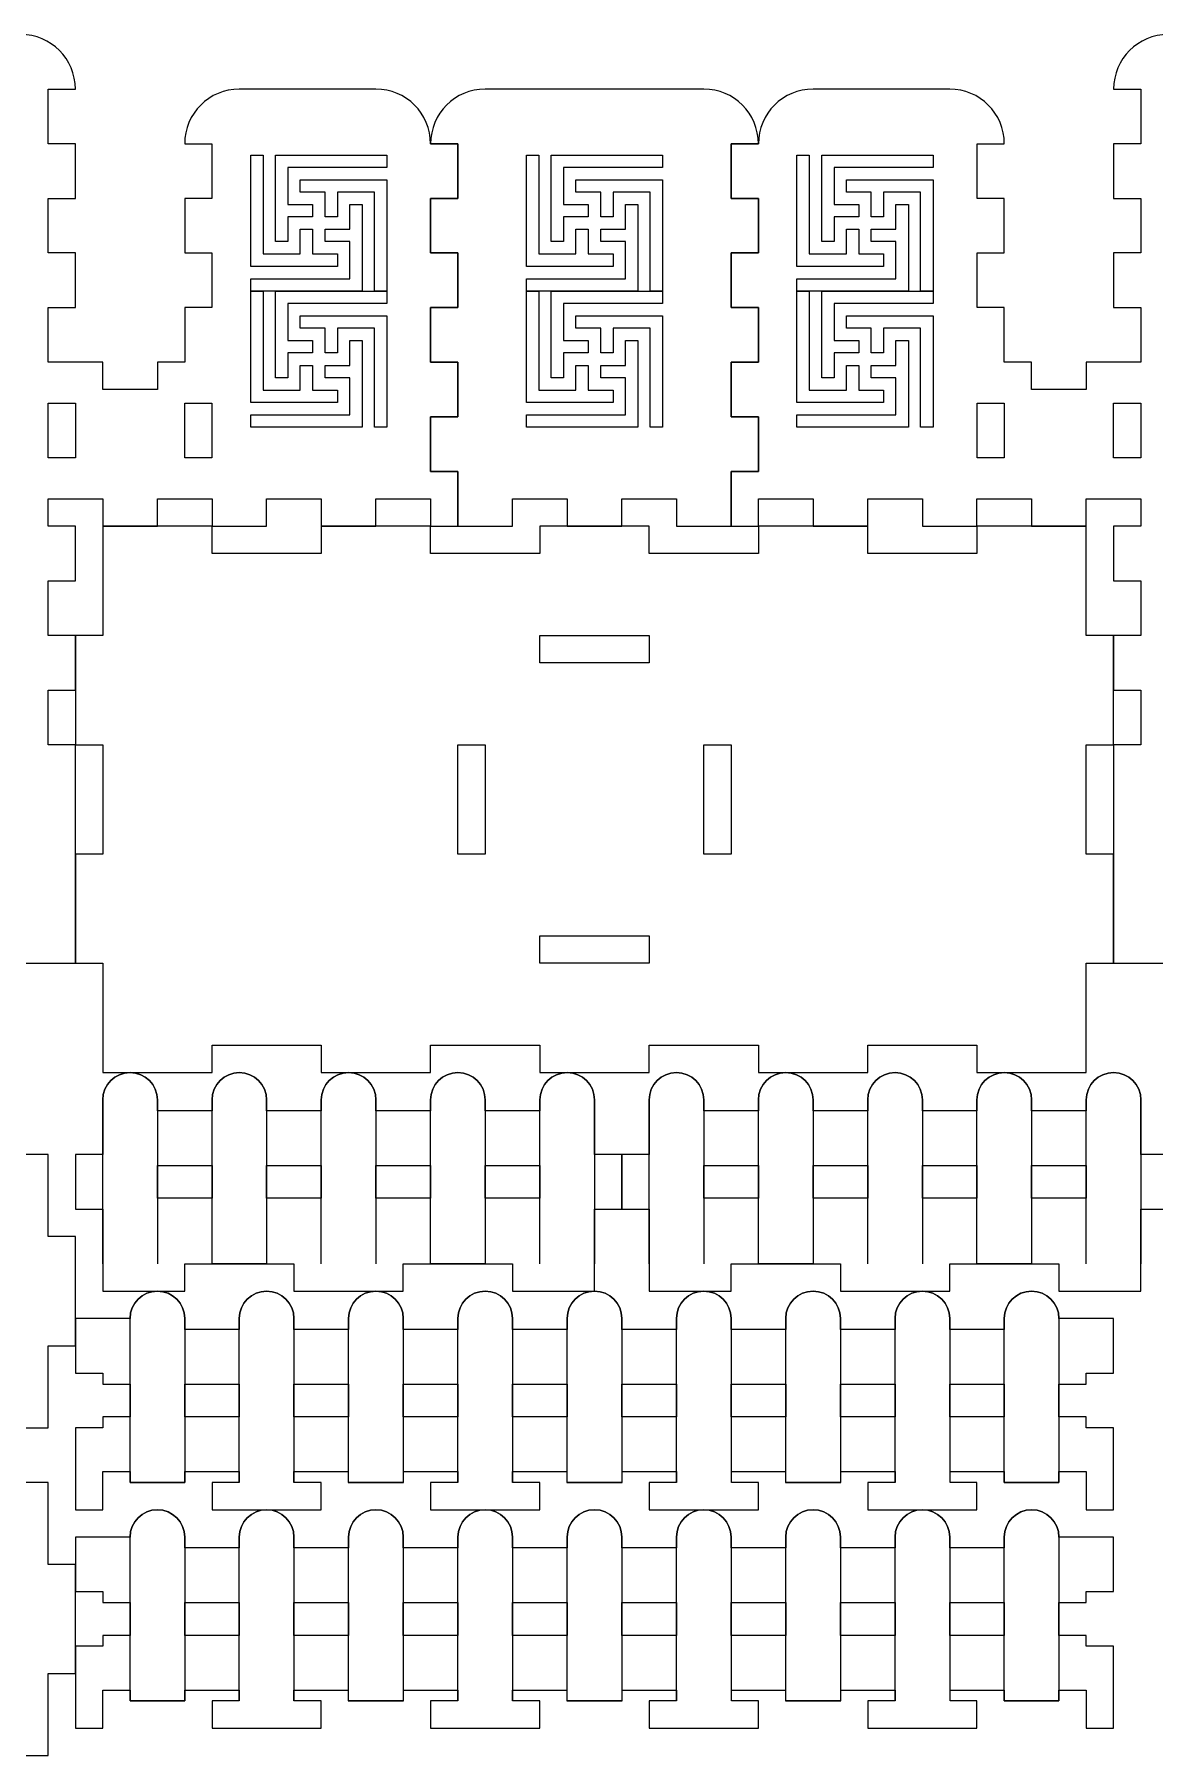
# Model space of a CAD drawing. Extents: x 0 to 1403, y 794 to 1701.
# Drawn here: x 475 to 1056, y 808 to 1701 of the extents above; entities that cross this region are included whole.
import ezdxf

# ---------------------------------------------------------------- set-up
doc = ezdxf.new("R2010")
doc.units = 0
doc.layers.add('A0130_Printing', color=7, linetype='CONTINUOUS')

msp = doc.modelspace()

# ---------------------------------------------------------------- linework, layer by layer
at = {"layer": 'A0130_Printing', "color": 1}
for points in [[(552.880986, 1643.971959), (567.046986, 1643.971959), (567.046986, 1615.62596), (552.880986, 1615.62596), (552.880986, 1587.27896), (567.046986, 1587.27896), (567.046986, 1558.932961), (552.880986, 1558.932961), (552.880986, 1530.585962), (538.706987, 1530.585962), (538.706987, 1516.412962), (510.360987, 1516.412962), (510.360987, 1530.585962), (496.188988, 1530.585962), (496.188988, 1530.585962), (482.015988, 1530.585962), (482.015988, 1558.931961), (496.187988, 1558.931961), (496.187988, 1587.27896), (482.015988, 1587.27896), (482.015988, 1615.62496), (496.187988, 1615.62496), (496.187988, 1643.971959), (482.014988, 1643.971959), (482.014988, 1672.318958), (496.187988, 1672.318958)], [(652.093984, 1672.318958), (581.226985, 1672.318958)], [(822.172679, 1672.318158), (708.786682, 1672.318158)], [(949.730976, 1672.316958), (878.864978, 1672.316958)], [(1034.770974, 1672.316958), (1048.943974, 1672.316958), (1048.943974, 1643.969959), (1034.770974, 1643.969959), (1034.770974, 1615.62296), (1048.942974, 1615.62296), (1048.942974, 1587.27696), (1034.770974, 1587.27696), (1034.770974, 1558.929961), (1048.942974, 1558.929961), (1048.942974, 1530.583962), (1034.769974, 1530.583962), (1034.769974, 1530.583962), (1020.597974, 1530.583962), (1020.597974, 1516.410962), (992.251975, 1516.410962), (992.251975, 1530.583962), (978.077976, 1530.583962), (978.077976, 1558.930961), (963.910976, 1558.930961), (963.910976, 1587.27696), (978.077976, 1587.27696), (978.077976, 1615.62396), (963.910976, 1615.62396), (963.910976, 1643.969959), (978.077976, 1643.969959)], [(680.439683, 1643.972159), (680.439683, 1643.972159), (694.612683, 1643.972159), (694.612683, 1615.62616), (680.439683, 1615.62616), (680.439683, 1587.27916), (694.612683, 1587.27916), (694.612683, 1558.933161), (680.439683, 1558.933161), (680.439683, 1530.586162), (694.612683, 1530.586162), (694.612683, 1502.240162), (680.439683, 1502.240162), (680.439683, 1473.893163), (694.612683, 1473.893163), (694.612683, 1445.547164), (722.959682, 1445.547164), (722.959682, 1459.720164), (751.305681, 1459.720164), (751.305681, 1445.547164), (779.652681, 1445.547164), (779.652681, 1459.720164), (807.99868, 1459.720164), (807.99868, 1445.547164), (836.345679, 1445.547164), (836.345679, 1473.893163), (850.518679, 1473.893163), (850.518679, 1502.240162), (836.345679, 1502.240162), (836.345679, 1530.586162), (850.518679, 1530.586162), (850.518679, 1558.933161), (836.345679, 1558.933161), (836.345679, 1587.27916), (850.518679, 1587.27916), (850.518679, 1615.62616), (836.345679, 1615.62616), (836.345679, 1643.972159), (850.518679, 1643.972159)], [(694.612983, 1615.62596), (694.612983, 1643.971959), (680.439983, 1643.971959), (680.439983, 1643.971959)], [(850.518979, 1643.969959), (850.518979, 1643.969959), (836.344979, 1643.969959), (836.344979, 1615.62396), (850.518979, 1615.62396), (850.518979, 1615.62596)], [(453.667989, 1218.77697), (496.187988, 1218.77697), (496.187988, 1332.161967), (482.014988, 1332.161967), (482.014988, 1360.507966), (496.187988, 1360.507966), (496.187988, 1388.854965), (482.014988, 1388.854965), (482.014988, 1417.200965), (496.187988, 1417.200965), (496.187988, 1445.548964), (482.013988, 1445.548964), (482.013988, 1459.721964), (510.359987, 1459.721964), (510.359987, 1445.548964), (538.705987, 1445.548964), (538.705987, 1459.721964), (567.052986, 1459.721964), (567.052986, 1445.548964), (595.398985, 1445.548964), (595.398985, 1459.721964), (623.745984, 1459.721964), (623.745984, 1445.548964), (652.091984, 1445.548964), (652.091984, 1459.721964), (680.438983, 1459.721964), (680.438983, 1445.548964), (694.612983, 1445.548964), (694.612983, 1473.894963), (680.439983, 1473.894963), (680.439983, 1502.241962), (694.612983, 1502.241962), (694.612983, 1530.587962), (680.439983, 1530.587962), (680.439983, 1558.934961), (694.612983, 1558.934961), (694.612983, 1587.28096), (680.439983, 1587.28096), (680.439983, 1615.62796), (694.612983, 1615.62796), (694.612983, 1615.62596)], [(850.518979, 1615.62596), (850.518979, 1587.27896), (836.344979, 1587.27896), (836.344979, 1558.932961), (850.518979, 1558.932961), (850.518979, 1530.585962), (836.344979, 1530.585962), (836.344979, 1502.239962), (850.518979, 1502.239962), (850.518979, 1473.892963), (836.344979, 1473.892963), (836.344979, 1445.546964), (850.519979, 1445.546964), (850.519979, 1459.719964), (878.865978, 1459.719964), (878.865978, 1445.546964), (907.212977, 1445.546964), (907.212977, 1459.719964), (935.558977, 1459.719964), (935.558977, 1445.546964), (963.905976, 1445.546964), (963.905976, 1459.719964), (992.251975, 1459.719964), (992.251975, 1445.546964), (1020.598974, 1445.546964), (1020.598974, 1459.719964), (1048.944974, 1459.719964), (1048.944974, 1445.546964), (1034.770974, 1445.546964), (1034.770974, 1417.198965), (1048.942974, 1417.198965), (1048.942974, 1388.852965), (1034.770974, 1388.852965), (1034.770974, 1360.505966), (1048.942974, 1360.505966), (1048.942974, 1332.159967), (1034.770974, 1332.159967), (1034.770974, 1218.77497), (1077.289973, 1218.77497)], [(510.360987, 1147.908971), (510.360987, 1119.562972), (496.187988, 1119.562972), (496.187988, 1091.215973), (510.360987, 1091.215973), (510.360987, 1062.869973), (510.360987, 1062.869973), (510.360987, 1048.696974), (552.880986, 1048.696974), (552.880986, 1062.869973), (567.053986, 1062.869973), (595.399985, 1062.869973), (609.573985, 1062.869973), (609.573985, 1048.696974), (666.266983, 1048.696974), (666.266983, 1062.869973), (680.439983, 1062.869973), (708.785982, 1062.869973), (722.959982, 1062.869973), (722.959982, 1048.696974), (765.478981, 1048.696974), (765.478981, 1091.215973), (779.651981, 1091.215973), (779.651981, 1119.562972), (765.478981, 1119.562972)], [(567.053986, 1147.908971), (567.053986, 1142.239971), (538.706987, 1142.239971), (538.706987, 1147.908971)], [(623.746984, 1147.908971), (623.746984, 1142.239971), (595.399985, 1142.239971), (595.399985, 1147.908971)], [(680.439983, 1147.908971), (680.439983, 1142.239971), (652.092984, 1142.239971), (652.092984, 1147.908971)], [(737.132982, 1147.908971), (737.132982, 1142.239971), (708.785982, 1142.239971), (708.785982, 1147.908971)], [(765.478981, 1119.562972), (765.478981, 1147.908971), (765.478981, 1147.908971)], [(793.82598, 1147.908971), (793.82598, 1119.562972), (779.652981, 1119.562972), (779.652981, 1091.215973), (793.82598, 1091.215973), (793.82598, 1062.869973), (793.82598, 1062.869973), (793.82598, 1048.696974), (836.344979, 1048.696974), (836.344979, 1062.869973), (850.517979, 1062.869973), (878.864978, 1062.869973), (893.037978, 1062.869973), (893.037978, 1048.696974), (949.730976, 1048.696974), (949.730976, 1062.869973), (963.903976, 1062.869973), (992.250975, 1062.869973), (1006.423975, 1062.869973), (1006.423975, 1048.696974), (1048.943974, 1048.696974), (1048.943974, 1091.215973), (1063.116973, 1091.215973)], [(850.517979, 1147.908971), (850.517979, 1142.239971), (822.171979, 1142.239971), (822.171979, 1147.908971)], [(907.210977, 1147.908971), (907.210977, 1142.239971), (878.864978, 1142.239971), (878.864978, 1147.908971)], [(963.903976, 1147.908971), (963.903976, 1142.239971), (935.557977, 1142.239971), (935.557977, 1147.908971)], [(1020.596974, 1147.908971), (1020.596974, 1142.239971), (992.250975, 1142.239971), (992.250975, 1147.908971)], [(1048.943974, 1119.562972), (1048.943974, 1147.908971), (1048.943974, 1147.908971)], [(368.628991, 977.829976), (482.014988, 977.829976), (482.014988, 1020.349974), (496.187988, 1020.349974), (496.187988, 1077.042973), (482.014988, 1077.042973), (482.014988, 1119.562972), (368.628991, 1119.562972)], [(1063.116973, 1119.562972), (1048.943974, 1119.562972)], [(652.093984, 1048.696974), (652.092984, 1048.696974)], [(524.533987, 1034.522974), (496.187988, 1034.522974), (496.187988, 1006.176975), (510.360987, 1006.176975), (510.360987, 1000.507975), (524.533987, 1000.507975), (524.533987, 983.499975), (510.360987, 983.499975), (510.360987, 977.829976), (496.187988, 977.829976), (496.187988, 935.310977), (510.360987, 935.310977), (510.360987, 949.483976), (510.360987, 955.152976), (524.533987, 955.152976), (524.533987, 949.483976), (552.880986, 949.483976), (553.003986, 949.483976), (553.003986, 955.152976), (581.103985, 955.152976), (581.103985, 949.483976), (567.053986, 949.483976), (567.053986, 935.310977), (623.746984, 935.310977), (623.746984, 949.483976), (609.573985, 949.483976), (609.573985, 955.152976), (637.674984, 955.152976), (637.674984, 949.483976), (637.919984, 949.483976), (666.266983, 949.483976), (666.450983, 949.483976), (666.450983, 955.152976), (694.551983, 955.152976), (694.551983, 949.483976), (680.439983, 949.483976), (680.439983, 935.310977), (737.132982, 935.310977), (737.132982, 949.483976), (723.020982, 949.483976), (723.020982, 955.152976), (751.121981, 955.152976), (751.121981, 949.483976), (751.305981, 949.483976), (779.652981, 949.483976), (779.897981, 949.483976), (779.897981, 955.152976), (807.99898, 955.152976), (807.99898, 949.483976), (793.82598, 949.483976), (793.82598, 935.310977), (850.518979, 935.310977), (850.518979, 949.483976), (836.467979, 949.483976), (836.467979, 955.152976), (864.568978, 955.152976), (864.568978, 949.483976), (864.691978, 949.483976), (893.037978, 949.483976), (893.344978, 949.483976), (893.344978, 955.152976), (921.445977, 955.152976), (921.445977, 949.483976), (907.211977, 949.483976), (907.211977, 935.310977), (963.903976, 935.310977), (963.903976, 949.483976), (949.914976, 949.483976), (949.914976, 955.152976), (978.015976, 955.152976), (978.015976, 949.483976), (978.077976, 949.483976), (1006.423975, 949.483976), (1006.423975, 955.152976), (1020.596974, 955.152976), (1020.596974, 949.483976), (1020.596974, 935.310977), (1034.770974, 935.310977), (1034.770974, 977.829976), (1020.596974, 977.829976), (1020.596974, 983.499975), (1006.423975, 983.499975), (1006.423975, 1000.507975), (1020.596974, 1000.507975)], [(581.226985, 1034.522974), (581.226985, 1028.853974), (552.880986, 1028.853974), (552.880986, 1034.522974)], [(637.919984, 1034.522974), (637.919984, 1028.853974), (609.573985, 1028.853974), (609.573985, 1034.522974)], [(694.612983, 1034.522974), (694.612983, 1028.853974), (666.266983, 1028.853974), (666.266983, 1034.522974)], [(751.305981, 1034.522974), (751.305981, 1028.853974), (722.959982, 1028.853974), (722.959982, 1034.522974)], [(807.99898, 1034.522974), (807.99898, 1028.853974), (779.652981, 1028.853974), (779.652981, 1034.522974)], [(864.691978, 1034.522974), (864.691978, 1028.853974), (836.344979, 1028.853974), (836.344979, 1034.522974)], [(921.384977, 1034.522974), (921.384977, 1028.853974), (893.037978, 1028.853974), (893.037978, 1034.522974)], [(978.077976, 1034.522974), (978.077976, 1028.853974), (949.730976, 1028.853974), (949.730976, 1034.522974)], [(1020.596974, 1000.507975), (1020.596974, 1006.176975), (1034.770974, 1006.176975), (1034.770974, 1034.522974), (1006.423975, 1034.522974)], [(368.628991, 807.75198), (482.014988, 807.75198), (482.014988, 850.270979), (496.187988, 850.270979), (496.187988, 906.963977), (482.014988, 906.963977), (482.014988, 949.483976), (368.628991, 949.483976)], [(652.093984, 935.310977), (652.092984, 935.310977)], [(524.533987, 921.137977), (496.187988, 921.137977), (496.187988, 892.790978), (510.360987, 892.790978), (510.360987, 887.121978), (524.533987, 887.121978), (524.533987, 870.113978), (510.360987, 870.113978), (510.360987, 864.444978), (496.187988, 864.444978), (496.187988, 821.924979), (510.360987, 821.924979), (510.360987, 836.097979), (510.360987, 841.767979), (524.533987, 841.767979), (524.533987, 836.097979), (552.880986, 836.097979), (553.003986, 836.097979), (553.003986, 841.767979), (581.103985, 841.767979), (581.103985, 836.097979), (567.053986, 836.097979), (567.053986, 821.924979), (623.746984, 821.924979), (623.746984, 836.097979), (609.573985, 836.097979), (609.573985, 841.767979), (637.674984, 841.767979), (637.674984, 836.097979), (637.919984, 836.097979), (666.266983, 836.097979), (666.450983, 836.097979), (666.450983, 841.767979), (694.551983, 841.767979), (694.551983, 836.097979), (680.439983, 836.097979), (680.439983, 821.924979), (737.132982, 821.924979), (737.132982, 836.097979), (723.020982, 836.097979), (723.020982, 841.767979), (751.121981, 841.767979), (751.121981, 836.097979), (751.305981, 836.097979), (779.652981, 836.097979), (779.897981, 836.097979), (779.897981, 841.767979), (807.99898, 841.767979), (807.99898, 836.097979), (793.82598, 836.097979), (793.82598, 821.924979), (850.518979, 821.924979), (850.518979, 836.097979), (836.467979, 836.097979), (836.467979, 841.767979), (864.568978, 841.767979), (864.568978, 836.097979), (864.691978, 836.097979), (893.037978, 836.097979), (893.344978, 836.097979), (893.344978, 841.767979), (921.445977, 841.767979), (921.445977, 836.097979), (907.211977, 836.097979), (907.211977, 821.924979), (963.903976, 821.924979), (963.903976, 836.097979), (949.914976, 836.097979), (949.914976, 841.767979), (978.015976, 841.767979), (978.015976, 836.097979), (978.077976, 836.097979), (1006.423975, 836.097979), (1006.423975, 841.767979), (1020.596974, 841.767979), (1020.596974, 836.097979), (1020.596974, 821.924979), (1034.770974, 821.924979), (1034.770974, 864.444978), (1020.596974, 864.444978), (1020.596974, 870.113978), (1006.423975, 870.113978), (1006.423975, 887.121978), (1020.596974, 887.121978)], [(581.226985, 921.137977), (581.226985, 915.467977), (552.880986, 915.467977), (552.880986, 921.137977)], [(637.919984, 921.137977), (637.919984, 915.467977), (609.573985, 915.467977), (609.573985, 921.137977)], [(694.612983, 921.137977), (694.612983, 915.467977), (666.266983, 915.467977), (666.266983, 921.137977)], [(751.305981, 921.137977), (751.305981, 915.467977), (722.959982, 915.467977), (722.959982, 921.137977)], [(807.99898, 921.137977), (807.99898, 915.467977), (779.652981, 915.467977), (779.652981, 921.137977)], [(864.691978, 921.137977), (864.691978, 915.467977), (836.344979, 915.467977), (836.344979, 921.137977)], [(921.384977, 921.137977), (921.384977, 915.467977), (893.037978, 915.467977), (893.037978, 921.137977)], [(978.077976, 921.137977), (978.077976, 915.467977), (949.730976, 915.467977), (949.730976, 921.137977)], [(1020.596974, 887.121978), (1020.596974, 892.790978), (1034.770974, 892.790978), (1034.770974, 921.137977), (1006.423975, 921.137977)]]:
    msp.add_lwpolyline(points, dxfattribs=at)
for points in [[(850.518679, 1643.972159)], [(587.171185, 1586.75886), (587.171185, 1638.088859), (593.601185, 1638.088859), (593.601185, 1586.75886), (600.032185, 1586.75886), (606.403185, 1586.75886), (612.833185, 1586.75886), (612.833185, 1599.59286), (619.264185, 1599.59286), (619.264185, 1586.75886), (625.694184, 1586.75886), (632.125184, 1586.75886), (632.125184, 1580.34386), (587.171185, 1580.34386)], [(730.171182, 1586.75886), (730.171182, 1638.088859), (736.601182, 1638.088859), (736.601182, 1586.75886), (743.032181, 1586.75886), (749.403181, 1586.75886), (755.833181, 1586.75886), (755.833181, 1599.59286), (762.264181, 1599.59286), (762.264181, 1586.75886), (768.694181, 1586.75886), (775.125181, 1586.75886), (775.125181, 1580.34386), (730.171182, 1580.34386)], [(870.495478, 1586.75886), (870.495478, 1638.088859), (876.925478, 1638.088859), (876.925478, 1586.75886), (883.356478, 1586.75886), (889.727478, 1586.75886), (896.157478, 1586.75886), (896.157478, 1599.59286), (902.588477, 1599.59286), (902.588477, 1586.75886), (909.018477, 1586.75886), (915.449477, 1586.75886), (915.449477, 1580.34386), (870.495478, 1580.34386)], [(657.787384, 1612.42366), (657.787384, 1567.512661), (651.357384, 1567.512661), (651.357384, 1618.84266), (632.125384, 1618.84266), (632.125384, 1606.00866), (625.694384, 1606.00866), (625.694384, 1618.84266), (619.264385, 1618.84266), (612.833385, 1618.84266), (612.833385, 1625.257659), (657.787384, 1625.257659)], [(800.78738, 1612.42366), (800.78738, 1567.512661), (794.35738, 1567.512661), (794.35738, 1618.84266), (775.125381, 1618.84266), (775.125381, 1606.00866), (768.694381, 1606.00866), (768.694381, 1618.84266), (762.264381, 1618.84266), (755.833381, 1618.84266), (755.833381, 1625.257659), (800.78738, 1625.257659)], [(941.111676, 1612.42366), (941.111676, 1567.512661), (934.681677, 1567.512661), (934.681677, 1618.84266), (915.449677, 1618.84266), (915.449677, 1606.00866), (909.018677, 1606.00866), (909.018677, 1618.84266), (902.588677, 1618.84266), (896.157678, 1618.84266), (896.157678, 1625.257659), (941.111676, 1625.257659)], [(587.171185, 1516.151162), (587.171185, 1567.481161), (593.601185, 1567.481161), (593.601185, 1516.151162), (600.032185, 1516.151162), (606.403185, 1516.151162), (612.833185, 1516.151162), (612.833185, 1528.985162), (619.264185, 1528.985162), (619.264185, 1516.151162), (625.694184, 1516.151162), (632.125184, 1516.151162), (632.125184, 1509.736162), (587.171185, 1509.736162)], [(730.171182, 1516.151162), (730.171182, 1567.481161), (736.601182, 1567.481161), (736.601182, 1516.151162), (743.032181, 1516.151162), (749.403181, 1516.151162), (755.833181, 1516.151162), (755.833181, 1528.985162), (762.264181, 1528.985162), (762.264181, 1516.151162), (768.694181, 1516.151162), (775.125181, 1516.151162), (775.125181, 1509.736162), (730.171182, 1509.736162)], [(870.495478, 1516.151162), (870.495478, 1567.481161), (876.925478, 1567.481161), (876.925478, 1516.151162), (883.356478, 1516.151162), (889.727478, 1516.151162), (896.157478, 1516.151162), (896.157478, 1528.985162), (902.588477, 1528.985162), (902.588477, 1516.151162), (909.018477, 1516.151162), (915.449477, 1516.151162), (915.449477, 1509.736162), (870.495478, 1509.736162)], [(657.787384, 1541.815961), (657.787384, 1496.904963), (651.357384, 1496.904963), (651.357384, 1548.234961), (632.125384, 1548.234961), (632.125384, 1535.400962), (625.694384, 1535.400962), (625.694384, 1548.234961), (619.264385, 1548.234961), (612.833385, 1548.234961), (612.833385, 1554.649961), (657.787384, 1554.649961)], [(800.78738, 1541.815961), (800.78738, 1496.904963), (794.35738, 1496.904963), (794.35738, 1548.234961), (775.125381, 1548.234961), (775.125381, 1535.400962), (768.694381, 1535.400962), (768.694381, 1548.234961), (762.264381, 1548.234961), (755.833381, 1548.234961), (755.833381, 1554.649961), (800.78738, 1554.649961)], [(941.111676, 1541.815961), (941.111676, 1496.904963), (934.681677, 1496.904963), (934.681677, 1548.234961), (915.449677, 1548.234961), (915.449677, 1535.400962), (909.018677, 1535.400962), (909.018677, 1548.234961), (902.588677, 1548.234961), (896.157678, 1548.234961), (896.157678, 1554.649961), (941.111676, 1554.649961)], [(496.188988, 1480.979963), (482.015988, 1480.979963), (482.015988, 1509.325962), (496.188988, 1509.325962)], [(567.048986, 1480.979963), (552.875986, 1480.979963), (552.875986, 1509.325962), (567.048986, 1509.325962)], [(963.909976, 1509.325962), (978.082976, 1509.325962), (978.082976, 1480.979963), (963.909976, 1480.979963)], [(1034.769974, 1509.325962), (1048.942974, 1509.325962), (1048.942974, 1480.979963), (1034.769974, 1480.979963)], [(1020.596974, 1445.546964), (963.903976, 1445.546964), (963.903976, 1431.373964), (907.211977, 1431.373964), (907.211977, 1445.546964), (850.518979, 1445.546964), (850.518979, 1431.373964), (793.82598, 1431.373964), (793.82598, 1445.546964), (737.132982, 1445.546964), (737.132982, 1431.373964), (680.439983, 1431.373964), (680.439983, 1445.546964), (623.746984, 1445.546964), (623.746984, 1431.373964), (567.053986, 1431.373964), (567.053986, 1445.546964), (510.360987, 1445.546964), (510.360987, 1388.853965), (496.187988, 1388.853965), (496.187988, 1332.160967), (510.360987, 1332.160967), (510.360987, 1275.467968), (496.187988, 1275.467968), (496.187988, 1218.77497), (510.360987, 1218.77497), (510.360987, 1162.081971), (567.053986, 1162.081971), (567.053986, 1176.255971), (623.746984, 1176.255971), (623.746984, 1162.081971), (680.439983, 1162.081971), (680.439983, 1176.255971), (737.132982, 1176.255971), (737.132982, 1162.081971), (793.82598, 1162.081971), (793.82598, 1176.255971), (850.518979, 1176.255971), (850.518979, 1162.081971), (907.211977, 1162.081971), (907.211977, 1176.255971), (963.903976, 1176.255971), (963.903976, 1162.081971), (1020.596974, 1162.081971), (1020.596974, 1218.77497), (1034.770974, 1218.77497), (1034.770974, 1275.467968), (1020.596974, 1275.467968), (1020.596974, 1332.160967), (1034.770974, 1332.160967), (1034.770974, 1388.853965), (1020.596974, 1388.853965)], [(793.82498, 1374.680966), (737.131982, 1374.680966), (737.131982, 1388.853965), (793.82498, 1388.853965)], [(708.785982, 1275.467968), (694.612983, 1275.467968), (694.612983, 1332.160967), (708.785982, 1332.160967)], [(836.344979, 1275.467968), (822.171979, 1275.467968), (822.171979, 1332.160967), (836.344979, 1332.160967)], [(793.82498, 1218.77597), (737.131982, 1218.77597), (737.131982, 1232.948969), (793.82498, 1232.948969)], [(581.226985, 1162.081971)], [(637.919984, 1162.081971)], [(751.305981, 1162.081971)], [(864.691978, 1162.081971)], [(921.384977, 1162.081971)], [(567.053986, 1096.885973), (538.707987, 1096.885973), (538.707987, 1113.893972), (567.053986, 1113.893972)], [(623.746984, 1096.885973), (595.400985, 1096.885973), (595.400985, 1113.893972), (623.746984, 1113.893972)], [(680.439983, 1096.885973), (652.093984, 1096.885973), (652.093984, 1113.893972), (680.439983, 1113.893972)], [(737.132982, 1096.885973), (708.786982, 1096.885973), (708.786982, 1113.893972), (737.132982, 1113.893972)], [(850.517979, 1096.885973), (822.171979, 1096.885973), (822.171979, 1113.893972), (850.517979, 1113.893972)], [(907.210977, 1096.885973), (878.864978, 1096.885973), (878.864978, 1113.893972), (907.210977, 1113.893972)], [(963.903976, 1096.885973), (935.557977, 1096.885973), (935.557977, 1113.893972), (963.903976, 1113.893972)], [(1020.596974, 1096.885973), (992.250975, 1096.885973), (992.250975, 1113.893972), (1020.596974, 1113.893972)], [(708.785982, 1048.696974)], [(822.171979, 1048.696974)], [(878.864978, 1048.696974)], [(581.226985, 983.499975), (552.880986, 983.499975), (552.880986, 1000.507975), (581.226985, 1000.507975)], [(637.919984, 983.499975), (609.573985, 983.499975), (609.573985, 1000.507975), (637.919984, 1000.507975)], [(694.612983, 983.499975), (666.266983, 983.499975), (666.266983, 1000.507975), (694.612983, 1000.507975)], [(751.305981, 983.499975), (722.959982, 983.499975), (722.959982, 1000.507975), (751.305981, 1000.507975)], [(807.99898, 983.499975), (779.652981, 983.499975), (779.652981, 1000.507975), (807.99898, 1000.507975)], [(864.691978, 983.499975), (836.345979, 983.499975), (836.345979, 1000.507975), (864.691978, 1000.507975)], [(921.384977, 983.499975), (893.038978, 983.499975), (893.038978, 1000.507975), (921.384977, 1000.507975)], [(978.077976, 983.499975), (949.730976, 983.499975), (949.730976, 1000.507975), (978.077976, 1000.507975)], [(708.785982, 935.310977)], [(822.171979, 935.310977)], [(878.864978, 935.310977)], [(581.226985, 870.113978), (552.880986, 870.113978), (552.880986, 887.121978), (581.226985, 887.121978)], [(637.919984, 870.113978), (609.573985, 870.113978), (609.573985, 887.121978), (637.919984, 887.121978)], [(694.612983, 870.113978), (666.266983, 870.113978), (666.266983, 887.121978), (694.612983, 887.121978)], [(751.305981, 870.113978), (722.959982, 870.113978), (722.959982, 887.121978), (751.305981, 887.121978)], [(807.99898, 870.113978), (779.652981, 870.113978), (779.652981, 887.121978), (807.99898, 887.121978)], [(864.691978, 870.113978), (836.345979, 870.113978), (836.345979, 887.121978), (864.691978, 887.121978)], [(921.384977, 870.113978), (893.038978, 870.113978), (893.038978, 887.121978), (921.384977, 887.121978)], [(978.077976, 870.113978), (949.730976, 870.113978), (949.730976, 887.121978), (978.077976, 887.121978)]]:
    msp.add_lwpolyline(points, close=True, dxfattribs=at)
at = {"layer": 'A0130_Printing', "color": 4}
for points in [[(657.787384, 1631.673159), (606.403385, 1631.673159), (606.403385, 1625.258159), (606.403385, 1618.84316), (606.403385, 1612.42316), (619.264385, 1612.42316), (619.264385, 1606.00816), (606.403385, 1606.00816), (606.403385, 1599.59316), (606.403385, 1593.17816), (600.032385, 1593.17816), (600.032385, 1638.088159), (632.125384, 1638.088159), (657.787384, 1638.088159)], [(800.78738, 1631.673159), (749.403381, 1631.673159), (749.403381, 1625.258159), (749.403381, 1618.84316), (749.403381, 1612.42316), (762.264381, 1612.42316), (762.264381, 1606.00816), (749.403381, 1606.00816), (749.403381, 1599.59316), (749.403381, 1593.17816), (743.032381, 1593.17816), (743.032381, 1638.088159), (775.125381, 1638.088159), (800.78738, 1638.088159)], [(941.111676, 1631.673159), (889.727678, 1631.673159), (889.727678, 1625.258159), (889.727678, 1618.84316), (889.727678, 1612.42316), (902.588677, 1612.42316), (902.588677, 1606.00816), (889.727678, 1606.00816), (889.727678, 1599.59316), (889.727678, 1593.17816), (883.356678, 1593.17816), (883.356678, 1638.088159), (915.449677, 1638.088159), (941.111676, 1638.088159)], [(644.985984, 1567.513161), (612.832985, 1567.513161), (587.170985, 1567.513161), (587.170985, 1573.928161), (638.555984, 1573.928161), (638.555984, 1580.34416), (638.555984, 1586.75916), (638.555984, 1593.17816), (625.694984, 1593.17816), (625.694984, 1599.59316), (632.124984, 1599.59316), (638.555984, 1599.59316), (638.555984, 1606.00816), (638.555984, 1612.42416), (644.985984, 1612.42416)], [(787.98598, 1567.513161), (755.832981, 1567.513161), (730.170982, 1567.513161), (730.170982, 1573.928161), (781.55598, 1573.928161), (781.55598, 1580.34416), (781.55598, 1586.75916), (781.55598, 1593.17816), (768.694981, 1593.17816), (768.694981, 1599.59316), (775.124981, 1599.59316), (781.55598, 1599.59316), (781.55598, 1606.00816), (781.55598, 1612.42416), (787.98598, 1612.42416)], [(928.310377, 1567.513161), (896.157378, 1567.513161), (870.495378, 1567.513161), (870.495378, 1573.928161), (921.880377, 1573.928161), (921.880377, 1580.34416), (921.880377, 1586.75916), (921.880377, 1593.17816), (909.019377, 1593.17816), (909.019377, 1599.59316), (915.449377, 1599.59316), (921.880377, 1599.59316), (921.880377, 1606.00816), (921.880377, 1612.42416), (928.310377, 1612.42416)], [(657.787384, 1561.065561), (606.403385, 1561.065561), (606.403385, 1554.650561), (606.403385, 1548.235561), (606.403385, 1541.815561), (619.264385, 1541.815561), (619.264385, 1535.400562), (606.403385, 1535.400562), (606.403385, 1528.985562), (606.403385, 1522.570562), (600.032385, 1522.570562), (600.032385, 1567.480561), (632.125384, 1567.480561), (657.787384, 1567.480561)], [(800.78738, 1561.065561), (749.403381, 1561.065561), (749.403381, 1554.650561), (749.403381, 1548.235561), (749.403381, 1541.815561), (762.264381, 1541.815561), (762.264381, 1535.400562), (749.403381, 1535.400562), (749.403381, 1528.985562), (749.403381, 1522.570562), (743.032381, 1522.570562), (743.032381, 1567.480561), (775.125381, 1567.480561), (800.78738, 1567.480561)], [(941.111676, 1561.065561), (889.727678, 1561.065561), (889.727678, 1554.650561), (889.727678, 1548.235561), (889.727678, 1541.815561), (902.588677, 1541.815561), (902.588677, 1535.400562), (889.727678, 1535.400562), (889.727678, 1528.985562), (889.727678, 1522.570562), (883.356678, 1522.570562), (883.356678, 1567.480561), (915.449677, 1567.480561), (941.111676, 1567.480561)], [(644.985984, 1496.905463), (612.832985, 1496.905463), (587.170985, 1496.905463), (587.170985, 1503.320462), (638.555984, 1503.320462), (638.555984, 1509.736462), (638.555984, 1516.151462), (638.555984, 1522.570462), (625.694984, 1522.570462), (625.694984, 1528.985462), (632.124984, 1528.985462), (638.555984, 1528.985462), (638.555984, 1535.400462), (638.555984, 1541.816461), (644.985984, 1541.816461)], [(787.98598, 1496.905463), (755.832981, 1496.905463), (730.170982, 1496.905463), (730.170982, 1503.320462), (781.55598, 1503.320462), (781.55598, 1509.736462), (781.55598, 1516.151462), (781.55598, 1522.570462), (768.694981, 1522.570462), (768.694981, 1528.985462), (775.124981, 1528.985462), (781.55598, 1528.985462), (781.55598, 1535.400462), (781.55598, 1541.816461), (787.98598, 1541.816461)], [(928.310377, 1496.905463), (896.157378, 1496.905463), (870.495378, 1496.905463), (870.495378, 1503.320462), (921.880377, 1503.320462), (921.880377, 1509.736462), (921.880377, 1516.151462), (921.880377, 1522.570462), (909.019377, 1522.570462), (909.019377, 1528.985462), (915.449377, 1528.985462), (921.880377, 1528.985462), (921.880377, 1535.400462), (921.880377, 1541.816461), (928.310377, 1541.816461)], [(581.227485, 1162.082871)], [(751.305781, 1162.082871)], [(921.384477, 1162.082871)], [(978.077876, 1162.082871)], [(595.400285, 1048.696974)], [(652.093684, 1048.696974)], [(822.171979, 1048.696974)], [(992.251175, 1048.696974)], [(595.400285, 935.311177)], [(652.093684, 935.311177)], [(822.171979, 935.311177)], [(992.251175, 935.311177)]]:
    msp.add_lwpolyline(points, close=True, dxfattribs=at)
for points in [[(510.361087, 1062.869873), (510.361087, 1147.908871)], [(538.707087, 1147.908871), (538.707087, 1062.869873)], [(595.400485, 1062.869873), (567.054486, 1062.869873), (567.054486, 1147.908871)], [(595.400485, 1147.908871), (595.400485, 1062.869873)], [(623.746884, 1062.869873), (623.746884, 1147.908871)], [(652.092884, 1147.908871), (652.092884, 1062.869873)], [(708.786282, 1062.869873), (680.440283, 1062.869873), (680.440283, 1147.908871)], [(708.786282, 1147.908871), (708.786282, 1062.869873)], [(737.132782, 1062.869873), (737.132782, 1147.908871)], [(765.478781, 1147.908871), (765.478781, 1062.869873)], [(793.82568, 1062.869873), (793.82568, 1147.908871)], [(822.171679, 1147.908871), (822.171679, 1062.869873)], [(878.865078, 1062.869873), (850.519079, 1062.869873), (850.519079, 1147.908871)], [(878.865078, 1147.908871), (878.865078, 1062.869873)], [(907.211477, 1062.869873), (907.211477, 1147.908871)], [(935.557477, 1147.908871), (935.557477, 1062.869873)], [(992.250875, 1062.869873), (963.904876, 1062.869873), (963.904876, 1147.908871)], [(992.250875, 1147.908871), (992.250875, 1062.869873)], [(1020.597374, 1062.869873), (1020.597374, 1147.908871)], [(1048.943374, 1147.908871), (1048.943374, 1062.869873)], [(552.880886, 949.483976), (524.534887, 949.483976), (524.534887, 1034.522974)], [(552.880886, 1034.522974), (552.880886, 949.483976)], [(581.227285, 949.483976), (581.227285, 1034.522974)], [(609.573285, 1034.522974), (609.573285, 949.483976)], [(666.266683, 949.483976), (637.920684, 949.483976), (637.920684, 1034.522974)], [(666.266683, 1034.522974), (666.266683, 949.483976)], [(694.613183, 949.483976), (694.613183, 1034.522974)], [(722.959182, 1034.522974), (722.959182, 949.483976)], [(779.652481, 949.483976), (751.306481, 949.483976), (751.306481, 1034.522974)], [(779.652481, 1034.522974), (779.652481, 949.483976)], [(807.99898, 949.483976), (807.99898, 1034.522974)], [(836.344979, 1034.522974), (836.344979, 949.483976)], [(893.038278, 949.483976), (864.692278, 949.483976), (864.692278, 1034.522974)], [(893.038278, 1034.522974), (893.038278, 949.483976)], [(921.384777, 949.483976), (921.384777, 1034.522974)], [(949.730776, 1034.522974), (949.730776, 949.483976)], [(1006.424175, 949.483976), (978.078176, 949.483976), (978.078176, 1034.522974)], [(1006.424175, 1034.522974), (1006.424175, 949.483976)], [(552.880886, 836.098179), (524.534887, 836.098179), (524.534887, 921.137177)], [(552.880886, 921.137177), (552.880886, 836.098179)], [(581.227285, 836.098179), (581.227285, 921.137177)], [(609.573285, 921.137177), (609.573285, 836.098179)], [(666.266683, 836.098179), (637.920684, 836.098179), (637.920684, 921.137177)], [(666.266683, 921.137177), (666.266683, 836.098179)], [(694.613183, 836.098179), (694.613183, 921.137177)], [(722.959182, 921.137177), (722.959182, 836.098179)], [(779.652481, 836.098179), (751.306481, 836.098179), (751.306481, 921.137177)], [(779.652481, 921.137177), (779.652481, 836.098179)], [(807.99898, 836.098179), (807.99898, 921.137177)], [(836.344979, 921.137177), (836.344979, 836.098179)], [(893.038278, 836.098179), (864.692278, 836.098179), (864.692278, 921.137177)], [(893.038278, 921.137177), (893.038278, 836.098179)], [(921.384777, 836.098179), (921.384777, 921.137177)], [(949.730776, 921.137177), (949.730776, 836.098179)], [(1006.424175, 836.098179), (978.078176, 836.098179), (978.078176, 921.137177)], [(1006.424175, 921.137177), (1006.424175, 836.098179)]]:
    msp.add_lwpolyline(points, dxfattribs=at)
at = {"layer": 'A0130_Printing', "color": 1}
for points in [[(496.187988, 1672.318958), (496.187988, 1687.973958), (483.496988, 1700.664957), (467.840988, 1700.664957)], [(1063.116973, 1700.662957), (1047.461974, 1700.662957), (1034.770974, 1687.971958), (1034.770974, 1672.316958)], [(581.226985, 1672.318958), (565.571986, 1672.318958), (552.880986, 1659.626959), (552.880986, 1643.971959)], [(680.439983, 1643.971959), (680.439983, 1659.626959), (667.748983, 1672.318958), (652.093984, 1672.318958)], [(708.786682, 1672.318158), (693.130683, 1672.318158), (680.439683, 1659.627159), (680.439683, 1643.972159)], [(850.518679, 1643.972159), (850.518679, 1659.627159), (837.827679, 1672.318158), (822.172679, 1672.318158)], [(878.864978, 1672.316958), (863.209978, 1672.316958), (850.518979, 1659.624959), (850.518979, 1643.969959)], [(978.077976, 1643.969959), (978.077976, 1659.624959), (965.386976, 1672.316958), (949.730976, 1672.316958)], [(524.533987, 1162.081971), (516.706987, 1162.081971), (510.360987, 1155.736971), (510.360987, 1147.908971)], [(538.706987, 1147.908971), (538.706987, 1155.736971), (532.361987, 1162.081971), (524.533987, 1162.081971)], [(581.226985, 1162.081971), (573.398986, 1162.081971), (567.053986, 1155.736971), (567.053986, 1147.908971)], [(595.399985, 1147.908971), (595.399985, 1155.736971), (589.054985, 1162.081971), (581.226985, 1162.081971)], [(637.919984, 1162.081971), (630.091984, 1162.081971), (623.746984, 1155.736971), (623.746984, 1147.908971)], [(652.092984, 1147.908971), (652.092984, 1155.736971), (645.747984, 1162.081971), (637.919984, 1162.081971)], [(694.612983, 1162.081971), (686.784983, 1162.081971), (680.439983, 1155.736971), (680.439983, 1147.908971)], [(708.785982, 1147.908971), (708.785982, 1155.736971), (702.440982, 1162.081971), (694.612983, 1162.081971)], [(751.305981, 1162.081971), (743.477981, 1162.081971), (737.132982, 1155.736971), (737.132982, 1147.908971)], [(765.478981, 1147.908971), (765.478981, 1155.736971), (759.133981, 1162.081971), (751.305981, 1162.081971)], [(807.99898, 1162.081971), (800.17098, 1162.081971), (793.82598, 1155.736971), (793.82598, 1147.908971)], [(822.171979, 1147.908971), (822.171979, 1155.736971), (815.82598, 1162.081971), (807.99898, 1162.081971)], [(864.691978, 1162.081971), (856.863979, 1162.081971), (850.517979, 1155.736971), (850.517979, 1147.908971)], [(878.864978, 1147.908971), (878.864978, 1155.736971), (872.518978, 1162.081971), (864.691978, 1162.081971)], [(921.384977, 1162.081971), (913.556977, 1162.081971), (907.210977, 1155.736971), (907.210977, 1147.908971)], [(935.557977, 1147.908971), (935.557977, 1155.736971), (929.211977, 1162.081971), (921.384977, 1162.081971)], [(978.077976, 1162.081971), (970.249976, 1162.081971), (963.903976, 1155.736971), (963.903976, 1147.908971)], [(992.250975, 1147.908971), (992.250975, 1155.736971), (985.904975, 1162.081971), (978.077976, 1162.081971)], [(1034.770974, 1162.081971), (1026.942974, 1162.081971), (1020.596974, 1155.736971), (1020.596974, 1147.908971)], [(1048.943974, 1147.908971), (1048.943974, 1155.736971), (1042.597974, 1162.081971), (1034.770974, 1162.081971)], [(538.707987, 1048.696974), (530.879987, 1048.696974), (524.533987, 1042.350974), (524.533987, 1034.522974)], [(552.880986, 1034.522974), (552.880986, 1042.350974), (546.534986, 1048.696974), (538.707987, 1048.696974)], [(595.400985, 1048.696974), (587.572985, 1048.696974), (581.226985, 1042.350974), (581.226985, 1034.522974)], [(609.573985, 1034.522974), (609.573985, 1042.350974), (603.227985, 1048.696974), (595.400985, 1048.696974)], [(652.092984, 1048.696974), (644.265984, 1048.696974), (637.919984, 1042.350974), (637.919984, 1034.522974)], [(666.266983, 1034.522974), (666.266983, 1042.350974), (659.920984, 1048.696974), (652.093984, 1048.696974)], [(708.785982, 1048.696974), (700.958982, 1048.696974), (694.612983, 1042.350974), (694.612983, 1034.522974)], [(722.959982, 1034.522974), (722.959982, 1042.350974), (716.613982, 1048.696974), (708.785982, 1048.696974)], [(765.478981, 1048.696974), (757.651981, 1048.696974), (751.305981, 1042.350974), (751.305981, 1034.522974)], [(779.652981, 1034.522974), (779.652981, 1042.350974), (773.306981, 1048.696974), (765.478981, 1048.696974)], [(822.171979, 1048.696974), (814.34498, 1048.696974), (807.99898, 1042.350974), (807.99898, 1034.522974)], [(836.344979, 1034.522974), (836.344979, 1042.350974), (829.999979, 1048.696974), (822.171979, 1048.696974)], [(878.864978, 1048.696974), (871.036978, 1048.696974), (864.691978, 1042.350974), (864.691978, 1034.522974)], [(893.037978, 1034.522974), (893.037978, 1042.350974), (886.692978, 1048.696974), (878.864978, 1048.696974)], [(935.557977, 1048.696974), (927.729977, 1048.696974), (921.384977, 1042.350974), (921.384977, 1034.522974)], [(949.730976, 1034.522974), (949.730976, 1042.350974), (943.385976, 1048.696974), (935.557977, 1048.696974)], [(992.250975, 1048.696974), (984.422975, 1048.696974), (978.077976, 1042.350974), (978.077976, 1034.522974)], [(1006.423975, 1034.522974), (1006.423975, 1042.350974), (1000.078975, 1048.696974), (992.250975, 1048.696974)], [(538.707987, 935.310977), (530.879987, 935.310977), (524.533987, 928.964977), (524.533987, 921.137977)], [(552.880986, 921.137977), (552.880986, 928.964977), (546.534986, 935.310977), (538.707987, 935.310977)], [(595.400985, 935.310977), (587.572985, 935.310977), (581.226985, 928.964977), (581.226985, 921.137977)], [(609.573985, 921.137977), (609.573985, 928.964977), (603.227985, 935.310977), (595.400985, 935.310977)], [(652.092984, 935.310977), (644.265984, 935.310977), (637.919984, 928.964977), (637.919984, 921.137977)], [(666.266983, 921.137977), (666.266983, 928.964977), (659.920984, 935.310977), (652.093984, 935.310977)], [(708.785982, 935.310977), (700.958982, 935.310977), (694.612983, 928.964977), (694.612983, 921.137977)], [(722.959982, 921.137977), (722.959982, 928.964977), (716.613982, 935.310977), (708.785982, 935.310977)], [(765.478981, 935.310977), (757.651981, 935.310977), (751.305981, 928.964977), (751.305981, 921.137977)], [(779.652981, 921.137977), (779.652981, 928.964977), (773.306981, 935.310977), (765.478981, 935.310977)], [(822.171979, 935.310977), (814.34498, 935.310977), (807.99898, 928.964977), (807.99898, 921.137977)], [(836.344979, 921.137977), (836.344979, 928.964977), (829.999979, 935.310977), (822.171979, 935.310977)], [(878.864978, 935.310977), (871.036978, 935.310977), (864.691978, 928.964977), (864.691978, 921.137977)], [(893.037978, 921.137977), (893.037978, 928.964977), (886.692978, 935.310977), (878.864978, 935.310977)], [(935.557977, 935.310977), (927.729977, 935.310977), (921.384977, 928.964977), (921.384977, 921.137977)], [(949.730976, 921.137977), (949.730976, 928.964977), (943.385976, 935.310977), (935.557977, 935.310977)], [(992.250975, 935.310977), (984.422975, 935.310977), (978.077976, 928.964977), (978.077976, 921.137977)], [(1006.423975, 921.137977), (1006.423975, 928.964977), (1000.078975, 935.310977), (992.250975, 935.310977)]]:
    msp.add_open_spline(points, degree=3, dxfattribs=at)
at = {"layer": 'A0130_Printing', "color": 4}
for points in [[(510.361087, 1147.908871), (510.361087, 1155.736871), (516.707087, 1162.082871), (524.534087, 1162.082871)], [(524.534087, 1162.082871), (532.362087, 1162.082871), (538.707087, 1155.736871), (538.707087, 1147.908871)], [(567.054486, 1147.908871), (567.054486, 1155.736871), (573.399486, 1162.082871), (581.227485, 1162.082871)], [(581.227485, 1162.082871), (589.054485, 1162.082871), (595.400485, 1155.736871), (595.400485, 1147.908871)], [(623.746884, 1147.908871), (623.746884, 1155.736871), (630.092884, 1162.082871), (637.919884, 1162.082871)], [(637.919884, 1162.082871), (645.747884, 1162.082871), (652.092884, 1155.736871), (652.092884, 1147.908871)], [(680.440283, 1147.908871), (680.440283, 1155.736871), (686.785283, 1162.082871), (694.613283, 1162.082871)], [(694.613283, 1162.082871), (702.440282, 1162.082871), (708.786282, 1155.736871), (708.786282, 1147.908871)], [(737.132782, 1147.908871), (737.132782, 1155.736871), (743.478781, 1162.082871), (751.305781, 1162.082871)], [(751.305781, 1162.082871), (759.133781, 1162.082871), (765.478781, 1155.736871), (765.478781, 1147.908871)], [(793.82568, 1147.908871), (793.82568, 1155.736871), (800.17168, 1162.082871), (807.99868, 1162.082871)], [(807.99868, 1162.082871), (815.82668, 1162.082871), (822.171679, 1155.736871), (822.171679, 1147.908871)], [(850.519079, 1147.908871), (850.519079, 1155.736871), (856.864079, 1162.082871), (864.692078, 1162.082871)], [(864.692078, 1162.082871), (872.519078, 1162.082871), (878.865078, 1155.736871), (878.865078, 1147.908871)], [(907.211477, 1147.908871), (907.211477, 1155.736871), (913.557477, 1162.082871), (921.384477, 1162.082871)], [(921.384477, 1162.082871), (929.212477, 1162.082871), (935.557477, 1155.736871), (935.557477, 1147.908871)], [(963.904876, 1147.908871), (963.904876, 1155.736871), (970.249876, 1162.082871), (978.077876, 1162.082871)], [(978.077876, 1162.082871), (985.904875, 1162.082871), (992.250875, 1155.736871), (992.250875, 1147.908871)], [(1020.597374, 1147.908871), (1020.597374, 1155.736871), (1026.943374, 1162.082871), (1034.770374, 1162.082871)], [(1034.770374, 1162.082871), (1042.598374, 1162.082871), (1048.943374, 1155.736871), (1048.943374, 1147.908871)], [(524.534887, 1034.522974), (524.534887, 1042.350974), (530.879887, 1048.696974), (538.707887, 1048.696974)], [(538.707887, 1048.696974), (546.534886, 1048.696974), (552.880886, 1042.350974), (552.880886, 1034.522974)], [(581.227285, 1034.522974), (581.227285, 1042.350974), (587.573285, 1048.696974), (595.400285, 1048.696974)], [(595.400285, 1048.696974), (603.228285, 1048.696974), (609.573285, 1042.350974), (609.573285, 1034.522974)], [(637.920684, 1034.522974), (637.920684, 1042.350974), (644.265684, 1048.696974), (652.093684, 1048.696974)], [(652.093684, 1048.696974), (659.920684, 1048.696974), (666.266683, 1042.350974), (666.266683, 1034.522974)], [(694.613183, 1034.522974), (694.613183, 1042.350974), (700.959182, 1048.696974), (708.786182, 1048.696974)], [(708.786182, 1048.696974), (716.614182, 1048.696974), (722.959182, 1042.350974), (722.959182, 1034.522974)], [(751.306481, 1034.522974), (751.306481, 1042.350974), (757.651481, 1048.696974), (765.479481, 1048.696974)], [(765.479481, 1048.696974), (773.306481, 1048.696974), (779.652481, 1042.350974), (779.652481, 1034.522974)], [(807.99898, 1034.522974), (807.99898, 1042.350974), (814.34498, 1048.696974), (822.171979, 1048.696974)], [(822.171979, 1048.696974), (829.999979, 1048.696974), (836.344979, 1042.350974), (836.344979, 1034.522974)], [(864.692278, 1034.522974), (864.692278, 1042.350974), (871.037278, 1048.696974), (878.865278, 1048.696974)], [(878.865278, 1048.696974), (886.692278, 1048.696974), (893.038278, 1042.350974), (893.038278, 1034.522974)], [(921.384777, 1034.522974), (921.384777, 1042.350974), (927.730777, 1048.696974), (935.557777, 1048.696974)], [(935.557777, 1048.696974), (943.385776, 1048.696974), (949.730776, 1042.350974), (949.730776, 1034.522974)], [(978.078176, 1034.522974), (978.078176, 1042.350974), (984.423175, 1048.696974), (992.251175, 1048.696974)], [(992.251175, 1048.696974), (1000.078175, 1048.696974), (1006.424175, 1042.350974), (1006.424175, 1034.522974)], [(524.534887, 921.137177), (524.534887, 928.965177), (530.879887, 935.311177), (538.707887, 935.311177)], [(538.707887, 935.311177), (546.534886, 935.311177), (552.880886, 928.965177), (552.880886, 921.137177)], [(581.227285, 921.137177), (581.227285, 928.965177), (587.573285, 935.311177), (595.400285, 935.311177)], [(595.400285, 935.311177), (603.228285, 935.311177), (609.573285, 928.965177), (609.573285, 921.137177)], [(637.920684, 921.137177), (637.920684, 928.965177), (644.265684, 935.311177), (652.093684, 935.311177)], [(652.093684, 935.311177), (659.920684, 935.311177), (666.266683, 928.965177), (666.266683, 921.137177)], [(694.613183, 921.137177), (694.613183, 928.965177), (700.959182, 935.311177), (708.786182, 935.311177)], [(708.786182, 935.311177), (716.614182, 935.311177), (722.959182, 928.965177), (722.959182, 921.137177)], [(751.306481, 921.137177), (751.306481, 928.965177), (757.651481, 935.311177), (765.479481, 935.311177)], [(765.479481, 935.311177), (773.306481, 935.311177), (779.652481, 928.965177), (779.652481, 921.137177)], [(807.99898, 921.137177), (807.99898, 928.965177), (814.34498, 935.311177), (822.171979, 935.311177)], [(822.171979, 935.311177), (829.999979, 935.311177), (836.344979, 928.965177), (836.344979, 921.137177)], [(864.692278, 921.137177), (864.692278, 928.965177), (871.037278, 935.311177), (878.865278, 935.311177)], [(878.865278, 935.311177), (886.692278, 935.311177), (893.038278, 928.965177), (893.038278, 921.137177)], [(921.384777, 921.137177), (921.384777, 928.965177), (927.730777, 935.311177), (935.557777, 935.311177)], [(935.557777, 935.311177), (943.385776, 935.311177), (949.730776, 928.965177), (949.730776, 921.137177)], [(978.078176, 921.137177), (978.078176, 928.965177), (984.423175, 935.311177), (992.251175, 935.311177)], [(992.251175, 935.311177), (1000.078175, 935.311177), (1006.424175, 928.965177), (1006.424175, 921.137177)]]:
    msp.add_open_spline(points, degree=3, dxfattribs=at)

doc.saveas('drawing.dxf')
